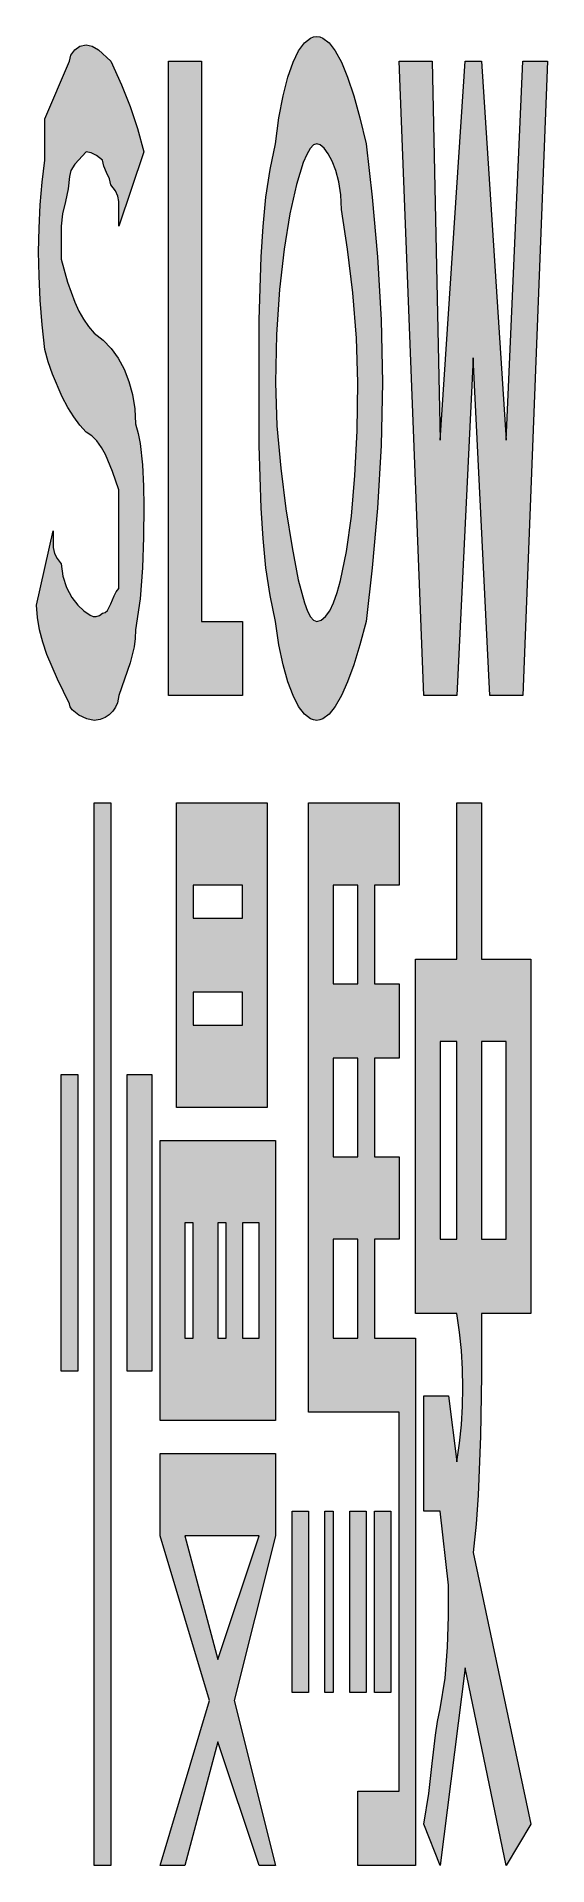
# Model space of a CAD drawing. Header units: metres. Extents: x 163 to 237, y 8 to 275.
import ezdxf

# ---------------------------------------------------------------- set-up
doc = ezdxf.new("R2010")
doc.units = ezdxf.units.M
doc.layers.add('FILL_WHITE_FFFFFF', color=7, linetype='Continuous', true_color=0xffffff)

msp = doc.modelspace()

# ---------------------------------------------------------------- hatches: boundary and pattern name
at = {"layer": 'FILL_WHITE_FFFFFF', "true_color": 0xffffff}
h = msp.add_hatch(color=7, dxfattribs=at)
h.dxf.hatch_style = 1
h.paths.add_polyline_path([(202.65, 175.28), (201.77, 175.95), (200.91, 177.08), (200.1, 178.65), (199.34, 180.68), (198.66, 183.15), (198.05, 186.07), (197.55, 189.45), (196.76, 193.21), (196.16, 197.25), (195.74, 201.52), (195.45, 205.95), (195.19, 215.1), (195.15, 224.25), (195.19, 233.4), (195.45, 242.55), (195.74, 246.98), (196.16, 251.25), (196.76, 255.29), (197.55, 259.05), (198.05, 262.82), (198.66, 266.04), (199.34, 268.73), (200.1, 270.9), (200.91, 272.56), (201.77, 273.73), (202.65, 274.42), (203.1, 274.59), (203.55, 274.65), (204, 274.59), (204.45, 274.42), (205.35, 273.73), (206.25, 272.56), (207.15, 270.9), (208.05, 268.73), (208.95, 266.04), (209.85, 262.82), (210.75, 259.05), (211.63, 251.25), (212.4, 242.55), (212.94, 233.4), (213.15, 224.25), (212.94, 215.1), (212.4, 205.95), (211.63, 197.25), (210.75, 189.45), (209.85, 186.07), (208.95, 183.15), (208.05, 180.68), (207.15, 178.65), (206.25, 177.08), (205.35, 175.95), (204.45, 175.28), (204, 175.11), (203.55, 175.05), (203.1, 175.11), (202.65, 175.28)])
h.paths.add_polyline_path([(204.84, 190.16), (205.44, 191.02), (206.01, 192.19), (206.54, 193.65), (207.03, 195.4), (207.9, 199.65), (208.6, 204.8), (209.12, 210.71), (209.44, 217.24), (209.55, 224.25), (209.34, 230.72), (208.8, 237.3), (208.03, 243.66), (207.15, 249.45), (207.04, 251.59), (206.76, 253.48), (206.33, 255.12), (205.8, 256.5), (205.22, 257.59), (204.62, 258.39), (204.05, 258.88), (203.55, 259.05), (203.09, 258.87), (202.6, 258.34), (202.11, 257.48), (201.6, 256.31), (200.6, 253.1), (199.65, 248.85), (198.82, 243.7), (198.15, 237.79), (197.71, 231.26), (197.55, 224.25), (197.76, 217.97), (198.3, 211.8), (199.07, 205.86), (199.95, 200.25), (200.85, 195.53), (201.75, 192.15), (202.2, 190.97), (202.65, 190.12), (203.1, 189.62), (203.55, 189.45), (204.21, 189.63), (204.84, 190.16)], flags=16)
h = msp.add_hatch(color=7, dxfattribs=at)
h.dxf.hatch_style = 1
h.paths.add_polyline_path([(169.05, 218.06), (168.17, 219.26), (167.31, 220.64), (166.5, 222.15), (165.06, 225.49), (164.45, 227.25), (163.95, 229.05), (163.56, 232.65), (163.28, 236.23), (163.11, 239.79), (163.05, 243.3), (163.11, 246.76), (163.28, 250.14), (163.56, 253.45), (163.95, 256.65), (163.95, 262.65), (167.55, 271.05), (167.76, 271.93), (168.3, 272.7), (169.07, 273.24), (169.95, 273.45), (170.85, 273.24), (171.75, 272.7), (173.55, 271.05), (175.14, 267.64), (176.4, 264.45), (177.43, 261.26), (178.35, 257.85), (174.75, 247.05), (174.75, 250.65), (174.6, 251.4), (174.24, 252.17), (173.55, 253.05), (173.36, 253.95), (172.95, 254.85), (172.54, 255.75), (172.35, 256.65), (171.47, 257.34), (170.7, 257.7), (169.95, 257.85), (168.3, 256.05), (167.76, 255.15), (167.55, 254.25), (167.36, 252.45), (166.95, 250.65), (166.54, 248.85), (166.35, 247.05), (166.35, 242.25), (167.27, 238.88), (168.3, 235.95), (168.89, 234.66), (169.56, 233.48), (170.3, 232.41), (171.15, 231.45), (172.44, 230.44), (173.61, 229.22), (174.63, 227.8), (175.5, 226.2), (176.2, 224.43), (176.72, 222.51), (177.04, 220.44), (177.15, 218.25), (177.55, 216.85), (177.84, 215.36), (178.2, 212.25), (178.33, 209.14), (178.35, 206.25), (178.33, 201.75), (178.2, 197.25), (177.84, 192.75), (177.15, 188.25), (177.1, 186.95), (176.94, 185.74), (176.4, 183.45), (174.75, 178.65), (174.53, 177.58), (174.24, 176.98), (173.85, 176.4), (173.34, 175.87), (172.73, 175.44), (171.99, 175.16), (171.15, 175.05), (170.08, 175.26), (168.9, 175.8), (167.94, 176.57), (167.66, 177), (167.55, 177.45), (165.79, 181.05), (164.25, 184.65), (163.64, 186.45), (163.16, 188.25), (162.86, 190.05), (162.75, 191.85), (165.15, 202.65), (165.15, 200.25), (165.34, 199.37), (165.75, 198.6), (166.35, 197.85), (166.56, 196.07), (167.1, 194.4), (167.87, 192.96), (168.75, 191.85), (169.65, 190.99), (170.55, 190.35), (171, 190.19), (171.45, 190.16), (171.9, 190.31), (172.35, 190.65), (172.75, 190.76), (173.06, 191.04), (173.55, 192), (174.04, 193.18), (174.35, 193.75), (174.75, 194.25), (174.75, 202.65), (174.75, 208.65), (173.83, 211.31), (172.8, 213.75), (172.21, 214.81), (171.54, 215.74), (170.8, 216.49), (169.95, 217.05), (169.05, 218.06)])
h = msp.add_hatch(color=7, dxfattribs=at)
h.dxf.hatch_style = 1
h.paths.add_polyline_path([(181.95, 178.65), (181.95, 271.05), (186.75, 271.05), (186.75, 189.45), (192.75, 189.45), (192.75, 178.65), (181.95, 178.65)])
h = msp.add_hatch(color=7, dxfattribs=at)
h.dxf.hatch_style = 1
h.paths.add_polyline_path([(223.95, 178.65), (219.15, 178.65), (215.55, 271.05), (220.35, 271.05), (221.55, 215.85), (225.15, 271.05), (227.55, 271.05), (231.15, 215.85), (233.55, 271.05), (237.15, 271.05), (233.55, 178.65), (228.75, 178.65), (226.35, 227.85), (223.95, 178.65)])
h = msp.add_hatch(color=7, dxfattribs=at)
h.dxf.hatch_style = 1
h.paths.add_polyline_path([(173.55, 163.05), (173.55, 8.25), (171.15, 8.25), (171.15, 163.05), (173.55, 163.05)])
h = msp.add_hatch(color=7, dxfattribs=at)
h.dxf.hatch_style = 1
h.paths.add_polyline_path([(183.15, 118.65), (183.15, 163.05), (196.35, 163.05), (196.35, 118.65), (183.15, 118.65)])
h.paths.add_polyline_path([(192.75, 151.05), (185.55, 151.05), (185.55, 146.25), (192.75, 146.25), (192.75, 151.05)], flags=16)
h.paths.add_polyline_path([(192.75, 130.65), (192.75, 135.45), (185.55, 135.45), (185.55, 130.65), (192.75, 130.65)], flags=16)
h = msp.add_hatch(color=7, dxfattribs=at)
h.dxf.hatch_style = 1
h.paths.add_polyline_path([(209.55, 19.05), (215.55, 19.05), (215.55, 74.25), (202.35, 74.25), (202.35, 163.05), (215.55, 163.05), (215.55, 151.05), (211.95, 151.05), (211.95, 136.65), (215.55, 136.65), (215.55, 125.85), (211.95, 125.85), (211.95, 111.45), (215.55, 111.45), (215.55, 99.45), (211.95, 99.45), (211.95, 85.05), (217.95, 85.05), (217.95, 8.25), (209.55, 8.25), (209.55, 19.05)])
h.paths.add_polyline_path([(205.95, 151.05), (205.95, 136.65), (209.55, 136.65), (209.55, 151.05), (205.95, 151.05)], flags=16)
h.paths.add_polyline_path([(209.55, 125.85), (205.95, 125.85), (205.95, 111.45), (209.55, 111.45), (209.55, 125.85)], flags=16)
h.paths.add_polyline_path([(209.55, 85.05), (209.55, 99.45), (205.95, 99.45), (205.95, 85.05), (209.55, 85.05)], flags=16)
h = msp.add_hatch(color=7, dxfattribs=at)
h.dxf.hatch_style = 1
h.paths.add_polyline_path([(227.53, 79.67), (227.4, 70.8), (227.04, 62.16), (226.75, 57.95), (226.35, 53.85), (234.75, 14.25), (231.15, 8.25), (225.15, 37.05), (221.55, 8.25), (219.15, 14.25), (219.86, 18.73), (220.35, 23.1), (220.84, 27.24), (221.15, 29.2), (221.55, 31.05), (222.24, 35.55), (222.6, 40.05), (222.73, 44.55), (222.75, 49.05), (221.55, 59.85), (219.15, 59.85), (219.15, 76.65), (222.75, 76.65), (223.95, 67.05), (224.34, 69.75), (224.63, 72.45), (224.79, 75.15), (224.85, 77.85), (224.79, 80.55), (224.63, 83.25), (224.34, 85.95), (223.95, 88.65), (217.95, 88.65), (217.95, 140.25), (223.95, 140.25), (223.95, 163.05), (227.55, 163.05), (227.55, 140.25), (234.75, 140.25), (234.75, 88.65), (227.55, 88.65), (227.53, 79.67)])
h.paths.add_polyline_path([(227.55, 128.25), (227.55, 99.45), (231.15, 99.45), (231.15, 128.25), (227.55, 128.25)], flags=16)
h.paths.add_polyline_path([(223.95, 128.25), (221.55, 128.25), (221.55, 99.45), (223.95, 99.45), (223.95, 128.25)], flags=16)
h = msp.add_hatch(color=7, dxfattribs=at)
h.dxf.hatch_style = 1
h.paths.add_polyline_path([(168.75, 123.45), (168.75, 80.25), (166.35, 80.25), (166.35, 123.45), (168.75, 123.45)])
h = msp.add_hatch(color=7, dxfattribs=at)
h.dxf.hatch_style = 1
h.paths.add_polyline_path([(179.55, 123.45), (179.55, 80.25), (175.95, 80.25), (175.95, 123.45), (179.55, 123.45)])
h = msp.add_hatch(color=7, dxfattribs=at)
h.dxf.hatch_style = 1
h.paths.add_polyline_path([(180.75, 113.85), (197.55, 113.85), (197.55, 73.05), (180.75, 73.05), (180.75, 113.85)])
h.paths.add_polyline_path([(184.35, 101.85), (184.35, 85.05), (185.55, 85.05), (185.55, 101.85), (184.35, 101.85)], flags=16)
h.paths.add_polyline_path([(190.35, 101.85), (189.15, 101.85), (189.15, 85.05), (190.35, 85.05), (190.35, 101.85)], flags=16)
h.paths.add_polyline_path([(195.15, 85.05), (195.15, 101.85), (192.75, 101.85), (192.75, 85.05), (195.15, 85.05)], flags=16)
h = msp.add_hatch(color=7, dxfattribs=at)
h.dxf.hatch_style = 1
h.paths.add_polyline_path([(191.55, 32.25), (197.55, 8.25), (195.15, 8.25), (189.15, 26.25), (184.35, 8.25), (180.75, 8.25), (187.95, 32.25), (180.75, 56.25), (180.75, 68.25), (197.55, 68.25), (197.55, 56.25), (191.55, 32.25)])
h.paths.add_polyline_path([(195.15, 56.25), (184.35, 56.25), (189.15, 38.25), (195.15, 56.25)], flags=16)
h = msp.add_hatch(color=7, dxfattribs=at)
h.dxf.hatch_style = 1
h.paths.add_polyline_path([(202.35, 33.45), (199.95, 33.45), (199.95, 59.85), (202.35, 59.85), (202.35, 33.45)])
h = msp.add_hatch(color=7, dxfattribs=at)
h.dxf.hatch_style = 1
h.paths.add_polyline_path([(205.95, 33.45), (204.75, 33.45), (204.75, 59.85), (205.95, 59.85), (205.95, 33.45)])
h = msp.add_hatch(color=7, dxfattribs=at)
h.dxf.hatch_style = 1
h.paths.add_polyline_path([(210.75, 33.45), (208.35, 33.45), (208.35, 59.85), (210.75, 59.85), (210.75, 33.45)])
h = msp.add_hatch(color=7, dxfattribs=at)
h.dxf.hatch_style = 1
h.paths.add_polyline_path([(214.35, 33.45), (211.95, 33.45), (211.95, 59.85), (214.35, 59.85), (214.35, 33.45)])

# ---------------------------------------------------------------- linework, layer by layer
at = {"layer": 'FILL_WHITE_FFFFFF', "lineweight": 0, "true_color": 0xffffff}
for points in [[(202.65, 175.28), (201.77, 175.95), (200.91, 177.08), (200.1, 178.65), (199.34, 180.68), (198.66, 183.15), (198.05, 186.07), (197.55, 189.45), (196.76, 193.21), (196.16, 197.25), (195.74, 201.52), (195.45, 205.95), (195.19, 215.1), (195.15, 224.25), (195.19, 233.4), (195.45, 242.55), (195.74, 246.98), (196.16, 251.25), (196.76, 255.29), (197.55, 259.05), (198.05, 262.82), (198.66, 266.04), (199.34, 268.73), (200.1, 270.9), (200.91, 272.56), (201.77, 273.73), (202.65, 274.42), (203.1, 274.59), (203.55, 274.65), (204, 274.59), (204.45, 274.42), (205.35, 273.73), (206.25, 272.56), (207.15, 270.9), (208.05, 268.73), (208.95, 266.04), (209.85, 262.82), (210.75, 259.05), (211.63, 251.25), (212.4, 242.55), (212.94, 233.4), (213.15, 224.25), (212.94, 215.1), (212.4, 205.95), (211.63, 197.25), (210.75, 189.45), (209.85, 186.07), (208.95, 183.15), (208.05, 180.68), (207.15, 178.65), (206.25, 177.08), (205.35, 175.95), (204.45, 175.28), (204, 175.11), (203.55, 175.05), (203.1, 175.11)], [(169.05, 218.06), (168.17, 219.26), (167.31, 220.64), (166.5, 222.15), (165.06, 225.49), (164.45, 227.25), (163.95, 229.05), (163.56, 232.65), (163.28, 236.23), (163.11, 239.79), (163.05, 243.3), (163.11, 246.76), (163.28, 250.14), (163.56, 253.45), (163.95, 256.65), (163.95, 262.65), (167.55, 271.05), (167.76, 271.93), (168.3, 272.7), (169.07, 273.24), (169.95, 273.45), (170.85, 273.24), (171.75, 272.7), (173.55, 271.05), (175.14, 267.64), (176.4, 264.45), (177.43, 261.26), (178.35, 257.85), (174.75, 247.05), (174.75, 250.65), (174.6, 251.4), (174.24, 252.17), (173.55, 253.05), (173.36, 253.95), (172.95, 254.85), (172.54, 255.75), (172.35, 256.65), (171.47, 257.34), (170.7, 257.7), (169.95, 257.85), (168.3, 256.05), (167.76, 255.15), (167.55, 254.25), (167.36, 252.45), (166.95, 250.65), (166.54, 248.85), (166.35, 247.05), (166.35, 242.25), (167.27, 238.88), (168.3, 235.95), (168.89, 234.66), (169.56, 233.48), (170.3, 232.41), (171.15, 231.45), (172.44, 230.44), (173.61, 229.22), (174.63, 227.8), (175.5, 226.2), (176.2, 224.43), (176.72, 222.51), (177.04, 220.44), (177.15, 218.25), (177.55, 216.85), (177.84, 215.36), (178.2, 212.25), (178.33, 209.14), (178.35, 206.25), (178.33, 201.75), (178.2, 197.25), (177.84, 192.75), (177.15, 188.25), (177.1, 186.95), (176.94, 185.74), (176.4, 183.45), (174.75, 178.65), (174.53, 177.58), (174.24, 176.98), (173.85, 176.4), (173.34, 175.87), (172.73, 175.44), (171.99, 175.16), (171.15, 175.05), (170.08, 175.26), (168.9, 175.8), (167.94, 176.57), (167.66, 177), (167.55, 177.45), (165.79, 181.05), (164.25, 184.65), (163.64, 186.45), (163.16, 188.25), (162.86, 190.05), (162.75, 191.85), (165.15, 202.65), (165.15, 200.25), (165.34, 199.37), (165.75, 198.6), (166.35, 197.85), (166.56, 196.07), (167.1, 194.4), (167.87, 192.96), (168.75, 191.85), (169.65, 190.99), (170.55, 190.35), (171, 190.19), (171.45, 190.16), (171.9, 190.31), (172.35, 190.65), (172.75, 190.76), (173.06, 191.04), (173.55, 192), (174.04, 193.18), (174.35, 193.75), (174.75, 194.25), (174.75, 202.65), (174.75, 208.65), (173.83, 211.31), (172.8, 213.75), (172.21, 214.81), (171.54, 215.74), (170.8, 216.49), (169.95, 217.05)], [(181.95, 178.65), (181.95, 271.05), (186.75, 271.05), (186.75, 189.45), (192.75, 189.45), (192.75, 178.65)], [(223.95, 178.65), (219.15, 178.65), (215.55, 271.05), (220.35, 271.05), (221.55, 215.85), (225.15, 271.05), (227.55, 271.05), (231.15, 215.85), (233.55, 271.05), (237.15, 271.05), (233.55, 178.65), (228.75, 178.65), (226.35, 227.85)], [(204.84, 190.16), (205.44, 191.02), (206.01, 192.19), (206.54, 193.65), (207.03, 195.4), (207.9, 199.65), (208.6, 204.8), (209.12, 210.71), (209.44, 217.24), (209.55, 224.25), (209.34, 230.72), (208.8, 237.3), (208.03, 243.66), (207.15, 249.45), (207.04, 251.59), (206.76, 253.48), (206.33, 255.12), (205.8, 256.5), (205.22, 257.59), (204.62, 258.39), (204.05, 258.88), (203.55, 259.05), (203.09, 258.87), (202.6, 258.34), (202.11, 257.48), (201.6, 256.31), (200.6, 253.1), (199.65, 248.85), (198.82, 243.7), (198.15, 237.79), (197.71, 231.26), (197.55, 224.25), (197.76, 217.97), (198.3, 211.8), (199.07, 205.86), (199.95, 200.25), (200.85, 195.53), (201.75, 192.15), (202.2, 190.97), (202.65, 190.12), (203.1, 189.62), (203.55, 189.45), (204.21, 189.63)], [(173.55, 163.05), (173.55, 8.25), (171.15, 8.25), (171.15, 163.05)], [(183.15, 118.65), (183.15, 163.05), (196.35, 163.05), (196.35, 118.65)], [(209.55, 19.05), (215.55, 19.05), (215.55, 74.25), (202.35, 74.25), (202.35, 163.05), (215.55, 163.05), (215.55, 151.05), (211.95, 151.05), (211.95, 136.65), (215.55, 136.65), (215.55, 125.85), (211.95, 125.85), (211.95, 111.45), (215.55, 111.45), (215.55, 99.45), (211.95, 99.45), (211.95, 85.05), (217.95, 85.05), (217.95, 8.25), (209.55, 8.25)], [(227.53, 79.67), (227.4, 70.8), (227.04, 62.16), (226.75, 57.95), (226.35, 53.85), (234.75, 14.25), (231.15, 8.25), (225.15, 37.05), (221.55, 8.25), (219.15, 14.25), (219.86, 18.73), (220.35, 23.1), (220.84, 27.24), (221.15, 29.2), (221.55, 31.05), (222.24, 35.55), (222.6, 40.05), (222.73, 44.55), (222.75, 49.05), (221.55, 59.85), (219.15, 59.85), (219.15, 76.65), (222.75, 76.65), (223.95, 67.05), (224.34, 69.75), (224.63, 72.45), (224.79, 75.15), (224.85, 77.85), (224.79, 80.55), (224.63, 83.25), (224.34, 85.95), (223.95, 88.65), (217.95, 88.65), (217.95, 140.25), (223.95, 140.25), (223.95, 163.05), (227.55, 163.05), (227.55, 140.25), (234.75, 140.25), (234.75, 88.65), (227.55, 88.65)], [(192.75, 151.05), (185.55, 151.05), (185.55, 146.25), (192.75, 146.25)], [(205.95, 151.05), (205.95, 136.65), (209.55, 136.65), (209.55, 151.05)], [(192.75, 130.65), (192.75, 135.45), (185.55, 135.45), (185.55, 130.65)], [(223.95, 128.25), (221.55, 128.25), (221.55, 99.45), (223.95, 99.45)], [(227.55, 128.25), (227.55, 99.45), (231.15, 99.45), (231.15, 128.25)], [(209.55, 125.85), (205.95, 125.85), (205.95, 111.45), (209.55, 111.45)], [(168.75, 123.45), (168.75, 80.25), (166.35, 80.25), (166.35, 123.45)], [(179.55, 123.45), (179.55, 80.25), (175.95, 80.25), (175.95, 123.45)], [(180.75, 113.85), (197.55, 113.85), (197.55, 73.05), (180.75, 73.05)], [(184.35, 101.85), (184.35, 85.05), (185.55, 85.05), (185.55, 101.85)], [(190.35, 101.85), (189.15, 101.85), (189.15, 85.05), (190.35, 85.05)], [(195.15, 85.05), (195.15, 101.85), (192.75, 101.85), (192.75, 85.05)], [(209.55, 85.05), (209.55, 99.45), (205.95, 99.45), (205.95, 85.05)], [(191.55, 32.25), (197.55, 8.25), (195.15, 8.25), (189.15, 26.25), (184.35, 8.25), (180.75, 8.25), (187.95, 32.25), (180.75, 56.25), (180.75, 68.25), (197.55, 68.25), (197.55, 56.25)], [(202.35, 33.45), (199.95, 33.45), (199.95, 59.85), (202.35, 59.85)], [(205.95, 33.45), (204.75, 33.45), (204.75, 59.85), (205.95, 59.85)], [(210.75, 33.45), (208.35, 33.45), (208.35, 59.85), (210.75, 59.85)], [(214.35, 33.45), (211.95, 33.45), (211.95, 59.85), (214.35, 59.85)], [(195.15, 56.25), (184.35, 56.25), (189.15, 38.25)]]:
    msp.add_lwpolyline(points, close=True, dxfattribs=at)

doc.saveas('drawing.dxf')
